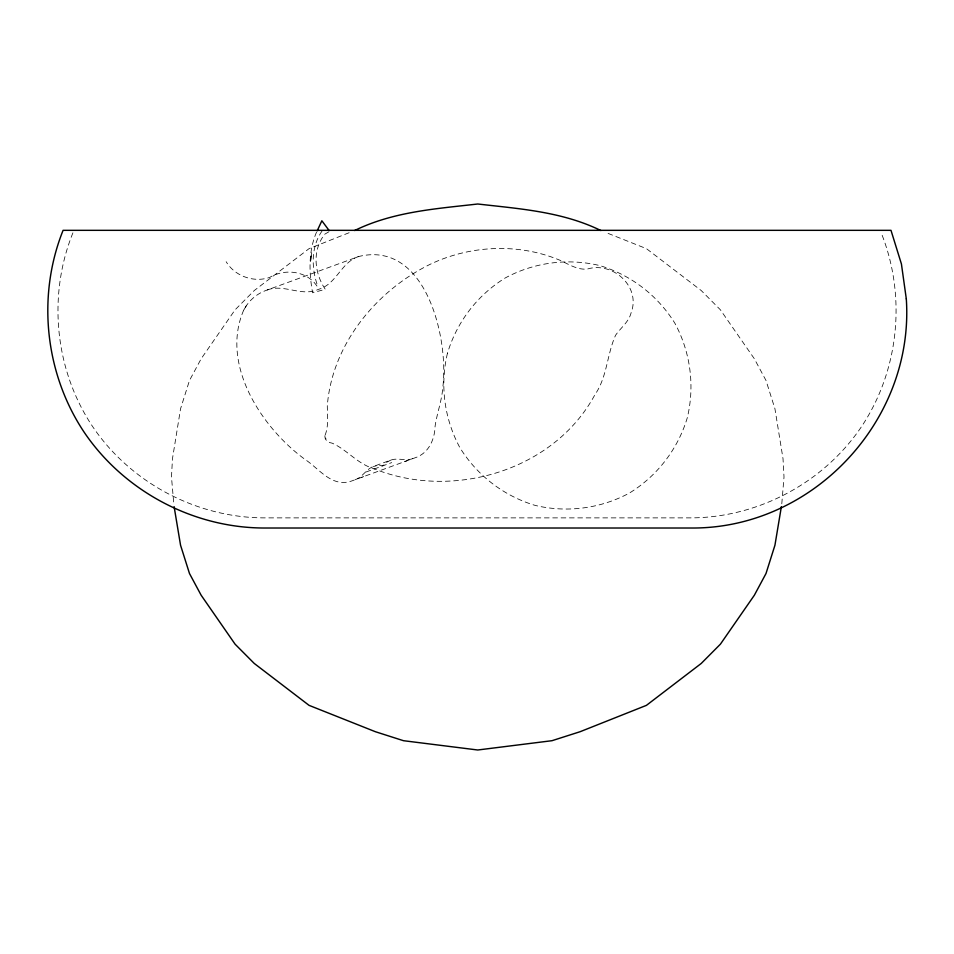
<?xml version="1.0" encoding="UTF-8"?>
<svg xmlns="http://www.w3.org/2000/svg" width="954" height="954" viewBox="0 0 954 954"><rect width="100%" height="100%" fill="white"/><g stroke="black" fill="none" stroke-linecap="round" stroke-linejoin="round"><path stroke-width="0.72" stroke-dasharray="4.77 3.58" d="M781.791 503.807L784.009 477L783.019 458.707L774.934 408.753L766.002 380.479L754.364 358.787L720.401 309.823L701.226 290.541L646.418 248.636L606.374 232.716M72.909 232.859C47.438 295.919 54.867 370.379 92.824 426.867C130.841 482.915 196.667 517.76 264.365 517.879L690.505 517.879C758.025 517.76 823.564 482.819 861.355 426.867C899.181 370.319 906.55 295.931 881.198 232.859M243.664 310.217C220.016 364.762 262.076 428.346 305.53 459.78C319.65 469.225 332.064 487.78 351.561 481.031L416.803 457.157C429.097 452.172 434.738 438.983 435.06 426.45C436.98 413.118 441.976 400.43 442.859 386.907C448.845 337.871 425.794 240.229 358.752 256.495L266.381 290.302C256.626 293.725 248.338 300.987 243.664 310.217L246.215 305.912M316.549 232.096C308.309 251.105 308.989 272.749 312.59 292.783L325.278 289.289C314.26 273.106 311.946 249.865 324.92 234.088L329.714 231.297M321.999 231.095C310.813 246.955 311.398 268.277 317.634 285.938M355.222 479.683C362.675 477.203 366.097 469.153 373.336 466.482L390.782 460.102C398.033 457.467 405.844 461.414 413.142 458.492M358.752 256.495C340.972 262.088 336.667 284.292 318.421 289.384C301.19 297.266 283.565 283.088 266.381 290.302M390.782 460.102L386.477 462.404L382.971 465.802L378.106 465.469L373.336 466.482M349.128 232.716L309.072 248.636L254.265 290.541L235.089 309.823L201.139 358.787L189.488 380.479L180.556 408.753L172.471 458.707L171.482 477L173.914 505.226M361.125 477.537L363.701 476.583M366.133 471.968L391.7 462.607M404.663 461.593L407.251 460.663M316.955 286.045C306.747 270.841 284.96 268.289 269.779 277.364C253.859 282.968 234.875 276.207 226.158 261.73M324.849 435.883C324.491 440.044 328.498 442.739 332.195 443.181C347.029 449.728 357.452 463.811 373.479 468.533C451.946 500.588 553.773 471.073 594.867 394.777C607.316 376.89 606.899 354.339 615.604 335.212C620.78 327.651 628.889 322.023 631.154 312.626C641.04 286.57 612.659 261.217 587.318 269.064C577.408 270.101 568.644 264.222 560.081 260.311C519.119 243.055 471.204 245.059 431.125 263.841C376.615 290.111 331.885 344.406 327.294 406.058C327.461 416.099 328.784 426.378 324.849 435.883M325.35 438.124L325.898 438.876L325.35 438.124M310.944 256.626L310.491 262.732L311.755 252.524L310.944 256.626M447.438 353.326C439.866 385.225 444.278 418.711 459.84 447.569C477.048 475.462 503.843 496.032 535.254 505.429C567.141 512.99 600.638 508.577 629.485 493.015C657.389 475.819 677.948 449.012 687.345 417.613C694.906 385.714 690.505 352.229 674.943 323.37C657.735 295.478 630.94 274.907 599.529 265.51C567.642 257.95 534.145 262.362 505.298 277.924C477.394 295.12 456.835 321.927 447.438 353.326"/><path stroke-width="1.43" d="M781.374 506.646L774.934 545.247L766.002 573.521L754.364 595.213L720.401 644.177L701.226 663.459L646.418 705.364L580.127 731.706L552.008 740.698L477.751 749.999L403.482 740.698L375.363 731.706L309.072 705.364L254.265 663.459L235.089 644.177L201.139 595.213L189.488 573.521L180.556 545.247L174.117 506.646M317.193 230.808L321.856 220.779L329.19 230.594M354.649 230.522C393.251 211.645 435.692 208.819 477.751 204.001C519.799 208.819 562.24 211.645 600.841 230.522M906.3 298.876C914.516 420.261 812.82 529.148 690.911 528.015L263.96 528.015C193.066 527.824 124.211 491.215 84.393 432.567C44.898 373.694 36.729 296.145 63.083 230.331L890.988 230.331L901.423 263.972L906.3 298.876"/></g></svg>
